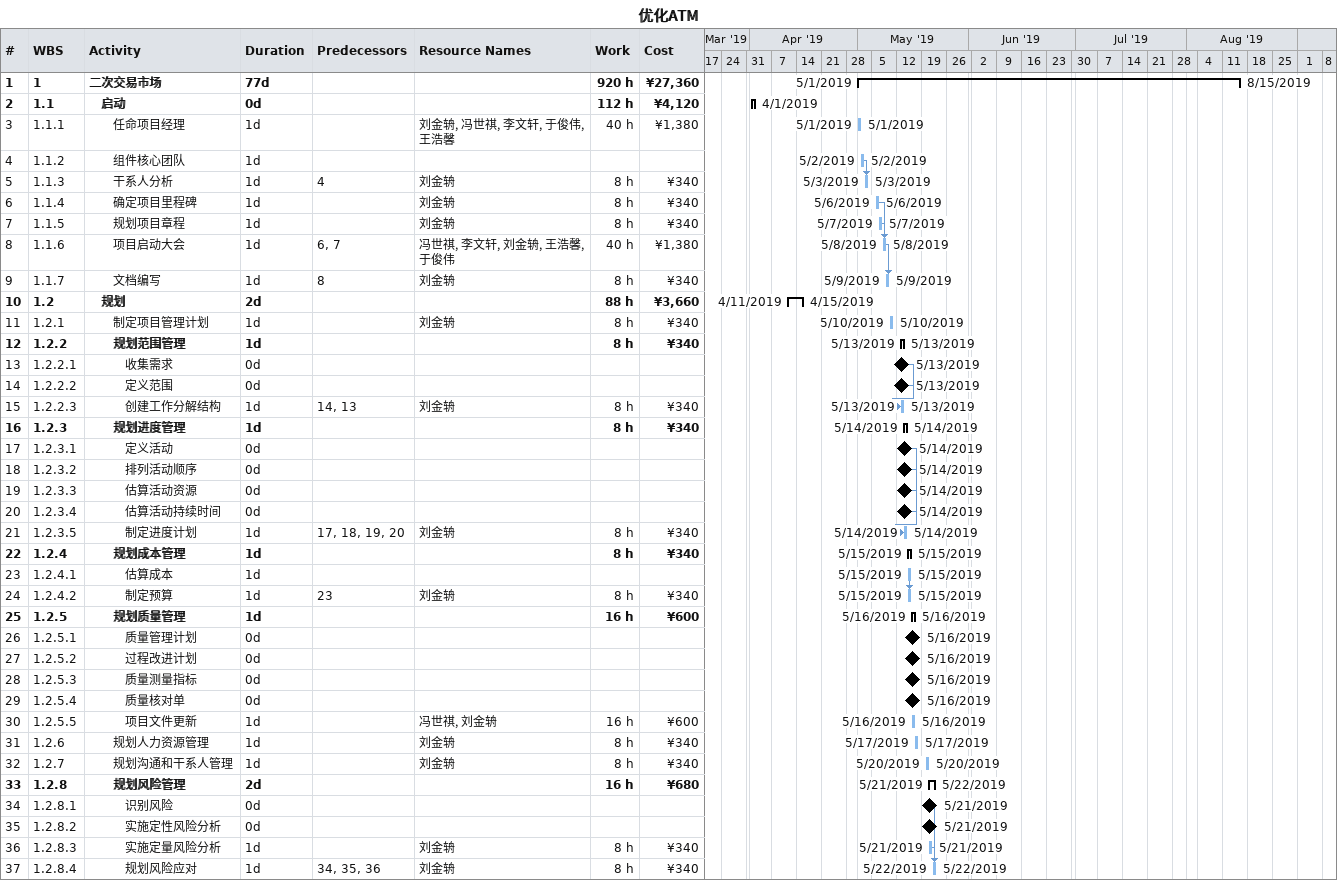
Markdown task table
优化ATM

| ID | WBS | Task | Duration | Start | Finish | Predecessors | Resources | Work (h) | Cost (¥) |
|---|---|---|---|---|---|---|---|---|---|
| 1 | 1 | **二次交易市场** | 77d | 2019-05-01 | 2019-08-15 |  |  | 920 | 27360 |
| 2 | 1.1 | **启动** | 0d | 2019-04-01 | 2019-04-01 |  |  | 112 | 4120 |
| 3 | 1.1.1 | 任命项目经理 | 1d | 2019-05-01 | 2019-05-01 |  | 刘金辀, 冯世祺, 李文轩, 于俊伟, 王浩馨 | 40 | 1380 |
| 4 | 1.1.2 | 组件核心团队 | 1d | 2019-05-02 | 2019-05-02 |  |  |  |  |
| 5 | 1.1.3 | 干系人分析 | 1d | 2019-05-03 | 2019-05-03 | 4 | 刘金辀 | 8 | 340 |
| 6 | 1.1.4 | 确定项目里程碑 | 1d | 2019-05-06 | 2019-05-06 |  | 刘金辀 | 8 | 340 |
| 7 | 1.1.5 | 规划项目章程 | 1d | 2019-05-07 | 2019-05-07 |  | 刘金辀 | 8 | 340 |
| 8 | 1.1.6 | 项目启动大会 | 1d | 2019-05-08 | 2019-05-08 | 6, 7 | 冯世祺, 李文轩, 刘金辀, 王浩馨, 于俊伟 | 40 | 1380 |
| 9 | 1.1.7 | 文档编写 | 1d | 2019-05-09 | 2019-05-09 | 8 | 刘金辀 | 8 | 340 |
| 10 | 1.2 | **规划** | 2d | 2019-04-11 | 2019-04-15 |  |  | 88 | 3660 |
| 11 | 1.2.1 | 制定项目管理计划 | 1d | 2019-05-10 | 2019-05-10 |  | 刘金辀 | 8 | 340 |
| 12 | 1.2.2 | **规划范围管理** | 1d | 2019-05-13 | 2019-05-13 |  |  | 8 | 340 |
| 13 | 1.2.2.1 | 收集需求 | 0d | 2019-05-13 | 2019-05-13 |  |  |  |  |
| 14 | 1.2.2.2 | 定义范围 | 0d | 2019-05-13 | 2019-05-13 |  |  |  |  |
| 15 | 1.2.2.3 | 创建工作分解结构 | 1d | 2019-05-13 | 2019-05-13 | 14, 13 | 刘金辀 | 8 | 340 |
| 16 | 1.2.3 | **规划进度管理** | 1d | 2019-05-14 | 2019-05-14 |  |  | 8 | 340 |
| 17 | 1.2.3.1 | 定义活动 | 0d | 2019-05-14 | 2019-05-14 |  |  |  |  |
| 18 | 1.2.3.2 | 排列活动顺序 | 0d | 2019-05-14 | 2019-05-14 |  |  |  |  |
| 19 | 1.2.3.3 | 估算活动资源 | 0d | 2019-05-14 | 2019-05-14 |  |  |  |  |
| 20 | 1.2.3.4 | 估算活动持续时间 | 0d | 2019-05-14 | 2019-05-14 |  |  |  |  |
| 21 | 1.2.3.5 | 制定进度计划 | 1d | 2019-05-14 | 2019-05-14 | 17, 18, 19, 20 | 刘金辀 | 8 | 340 |
| 22 | 1.2.4 | **规划成本管理** | 1d | 2019-05-15 | 2019-05-15 |  |  | 8 | 340 |
| 23 | 1.2.4.1 | 估算成本 | 1d | 2019-05-15 | 2019-05-15 |  |  |  |  |
| 24 | 1.2.4.2 | 制定预算 | 1d | 2019-05-15 | 2019-05-15 | 23 | 刘金辀 | 8 | 340 |
| 25 | 1.2.5 | **规划质量管理** | 1d | 2019-05-16 | 2019-05-16 |  |  | 16 | 600 |
| 26 | 1.2.5.1 | 质量管理计划 | 0d | 2019-05-16 | 2019-05-16 |  |  |  |  |
| 27 | 1.2.5.2 | 过程改进计划 | 0d | 2019-05-16 | 2019-05-16 |  |  |  |  |
| 28 | 1.2.5.3 | 质量测量指标 | 0d | 2019-05-16 | 2019-05-16 |  |  |  |  |
| 29 | 1.2.5.4 | 质量核对单 | 0d | 2019-05-16 | 2019-05-16 |  |  |  |  |
| 30 | 1.2.5.5 | 项目文件更新 | 1d | 2019-05-16 | 2019-05-16 |  | 冯世祺, 刘金辀 | 16 | 600 |
| 31 | 1.2.6 | 规划人力资源管理 | 1d | 2019-05-17 | 2019-05-17 |  | 刘金辀 | 8 | 340 |
| 32 | 1.2.7 | 规划沟通和干系人管理 | 1d | 2019-05-20 | 2019-05-20 |  | 刘金辀 | 8 | 340 |
| 33 | 1.2.8 | **规划风险管理** | 2d | 2019-05-21 | 2019-05-22 |  |  | 16 | 680 |
| 34 | 1.2.8.1 | 识别风险 | 0d | 2019-05-21 | 2019-05-21 |  |  |  |  |
| 35 | 1.2.8.2 | 实施定性风险分析 | 0d | 2019-05-21 | 2019-05-21 |  |  |  |  |
| 36 | 1.2.8.3 | 实施定量风险分析 | 1d | 2019-05-21 | 2019-05-21 |  | 刘金辀 | 8 | 340 |
| 37 | 1.2.8.4 | 规划风险应对 | 1d | 2019-05-22 | 2019-05-22 | 34, 35, 36 | 刘金辀 | 8 | 340 |
